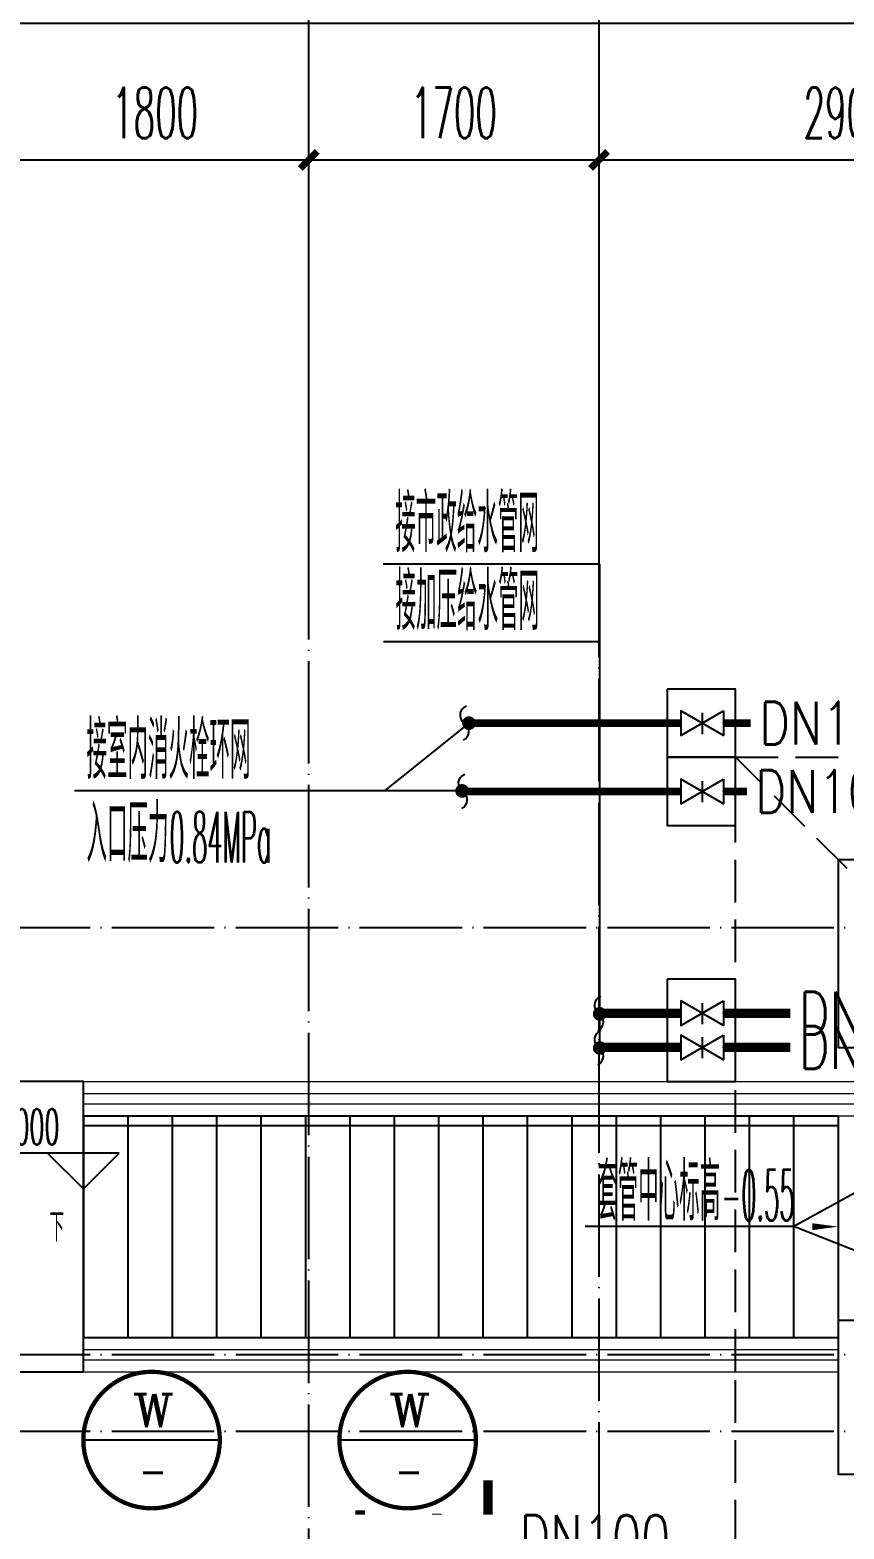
# Model space of a CAD drawing. Extents: x 27938 to 1507990, y 110129 to 923079.
# Drawn here: x 857784 to 862552, y 684636 to 693418 of the extents above; entities that cross this region are included whole.
import ezdxf
from ezdxf.enums import TextEntityAlignment as Align

# ---------------------------------------------------------------- set-up
doc = ezdxf.new("R2010")
doc.units = 0
doc.header["$LTSCALE"] = 1000
doc.header["$MEASUREMENT"] = 0
doc.linetypes.add('DASH', pattern=[0.35, 0.25, -0.1])
doc.linetypes.add('DOTE', pattern=[2.42, 2, -0.2, 0.02, -0.2])
for name, color, linetype in [('AXIS', 3, 'Continuous'), ('DIM_ELEV', 3, 'Continuous'), ('DIM_SYMB', 3, 'Continuous'), ('DIM_不分区给水', 3, 'Continuous'), ('DIM_污水', 2, 'Continuous'), ('DOTE', 1, 'Continuous'), ('EQUIP_不分区消火栓', 7, 'Continuous'), ('EQUIP_给水', 7, 'Continuous'), ('PIPE-不分区消火栓', 1, 'TG_X'), ('PIPE-污水', 2, 'W'), ('PIPE-给水', 3, 'J1'), ('PIPE-给水中', 72, 'J2'), ('PIPE-餐饮排水', 41, 'P'), ('STAIR', 2, 'Continuous'), ('TEXT_不分区消火栓', 7, 'Continuous'), ('TEXT_给水', 7, 'Continuous'), ('TEXT_雨水', 7, 'Continuous'), ('TWT_LEAD', 3, 'Continuous'), ('VALVE_给水', 7, 'Continuous'), ('卫生间', 6, 'Continuous'), ('看线', 251, 'Continuous')]:
    doc.layers.add(name, color=color, linetype=linetype)
doc.layers.add('平面-栏杆', color=135, linetype='Continuous', lineweight=15)
doc.layers.add('平面-看线', color=45, linetype='Continuous', lineweight=15)
doc.styles.add('_TCH_DIM', font='SIMPLEX.shx', dxfattribs={"width": 0.7, "bigfont": 'GBCBIG.shx'})
doc.styles.add('_TCH_DIM_T3', font='SIMPLEX.shx', dxfattribs={"width": 0.494118, "bigfont": 'GBCBIG.shx'})
doc.styles.add('_TWT_CIRCLE', font='COMPLEX', dxfattribs={"width": 1.1, "height": 3.5, "bigfont": 'HZTXT'})
doc.styles.add('_TWT_PIPEDN', font='SIMPLEX', dxfattribs={"width": 0.8, "height": 3.5, "bigfont": 'HZTXT'})
doc.styles.get("Standard").update_dxf_attribs({"font": 'gbenor.shx', "bigfont": 'gbcbig.shx'})
doc.styles.add('TG_LINETYPE', font='SIMPLEX', dxfattribs={"width": 0.8, "height": 3, "bigfont": 'HZTXT'})
doc.linetypes.add('J1', pattern='A,3,-0.2,["J1",Standard,S=0.25,R=0,X=-0.1,Y=-0.115],-0.35', length=3.55)
doc.linetypes.add('J2', pattern='A,3,-0.2,["J2",Standard,S=0.25,R=0,X=-0.1,Y=-0.115],-0.35', length=3.55)
doc.linetypes.add('P', pattern='A,3,-0.2,["P",Standard,S=0.25,R=0,X=-0.1,Y=-0.115],-0.2', length=3.4)
doc.linetypes.add('TG_X', pattern='A,2,-0.229,["X",TG_LINETYPE,S=0.1,R=0,X=-0.229,Y=-0.15],0', length=2.229)
doc.linetypes.add('W', pattern='A,3,-0.2,["W",Standard,S=0.25,R=0,X=-0.1,Y=-0.115],-0.2', length=3.4)
doc.dimstyles.new('_TCH_ARCH&&100', dxfattribs={"dimtxt": 297.5, "dimasz": 100, "dimexe": 250, "dimexo": 300, "dimgap": 126.25, "dimtad": 1, "dimdec": 0, "dimzin": 0, "dimdsep": 46, "dimtxsty": '_TCH_DIM_T3', "dimblk": 'ARCHTICK', "dimcen": 0.09, "dimclrt": 4, "dimazin": 2, "dimtfac": 1, "dimtdec": 0, "dimtix": 1, "dimtmove": 2, "dimatfit": 3, "dimfxl": 100, "dimtolj": 1, "dimtzin": 0, "dimarcsym": 0})

# ---------------------------------------------------------------- blocks, each defined once
blk = doc.blocks.new('A$C148B7D8E')
at = {"layer": '卫生间', "color": 159, "linetype": 'DASH', "true_color": 0x22346e}
blk.add_line((15200, 14500), (16100, 15400), dxfattribs=at)
for points in [[(16100, 13500), (16100, 15400), (14400.2, 15400)], [(25100, 9000), (24300, 9000), (24300, 10000), (17900, 10000), (17900, 10800), (16100, 10800), (16100, 11800)]]:
    blk.add_lwpolyline(points, dxfattribs=at)
blk = doc.blocks.new('A$C62CD4B6E')
at = {"layer": 'DIM_ELEV', "color": 8}
for p, q in [((15690, -1018.5), (14759.1, -1018.5)), ((15480, -1228.5), (15270, -1018.5)), ((15480, -1228.5), (15690, -1018.5))]:
    blk.add_line(p, q, dxfattribs=at)
at = {"layer": 'DIM_SYMB', "color": 8}
blk.add_lwpolyline([(15380.6, -1450, 0, 0, 0), (19900, -1450, 0, 40, 0), (19750, -1450, 0, 0, 0)], format="xyseb", dxfattribs=at)
at = {"layer": 'STAIR', "color": 8}
for p, q in [((15480, -800), (19900, -800)), ((15480, -800), (15480, -2100)), ((19900, -860), (15480, -860)), ((15740, -800), (15740, -2100)), ((16000, -800), (16000, -2100)), ((16260, -800), (16260, -2100)), ((16520, -800), (16520, -2100)), ((16780, -800), (16780, -2100)), ((17040, -800), (17040, -2100)), ((17300, -800), (17300, -2100)), ((17560, -800), (17560, -2100)), ((17820, -800), (17820, -2100)), ((18080, -800), (18080, -2100)), ((18340, -800), (18340, -2100)), ((18600, -800), (18600, -2100)), ((18860, -800), (18860, -2100)), ((19120, -800), (19120, -2100)), ((19380, -800), (19380, -2100)), ((19640, -800), (19640, -2100)), ((19900, -800), (19900, -2100)), ((15480, -2100), (19900, -2100))]:
    blk.add_line(p, q, dxfattribs=at)
blk.add_lwpolyline([(15480, -600), (13980, -600), (13980, -2300), (15480, -2300)], close=True, dxfattribs=at)
at = {"layer": '平面-栏杆', "color": 8}
for p, q in [((15480, -670), (20100, -670)), ((15480, -730), (20100, -730)), ((15480, -2170), (19900, -2170)), ((15480, -2230), (19900, -2230))]:
    blk.add_line(p, q, dxfattribs=at)
at = {"layer": '平面-看线', "color": 8}
for p, q in [((15480, -600), (20100, -600)), ((15480, -800), (15480, -600)), ((15480, -800), (20100, -800)), ((15480, -2100), (19900, -2100)), ((15480, -2300), (15480, -2100)), ((15480, -2300), (19900, -2300))]:
    blk.add_line(p, q, dxfattribs=at)
at = {"layer": 'DIM_ELEV', "color": 7, "style": '_TCH_DIM', "width": 0.494118}
blk.add_text('%%P0.000', height=208.25, dxfattribs=at).set_placement((14845.9, -969.5))
at = {"layer": 'DIM_SYMB', "color": 7, "style": '_TCH_DIM', "width": 0.7}
blk.add_text('下', height=168.8, dxfattribs=at).set_placement((15281.6, -1537.5))
blk = doc.blocks.new('_ArchTick')
at = {"color": 0, "linetype": 'ByBlock', "const_width": 0.4}
blk.add_lwpolyline([(-0.5, -0.5), (0.5, 0.5)], dxfattribs=at)
blk = doc.blocks.new('*D942')
at = {"layer": 'AXIS', "color": 0, "lineweight": -2}
for p, q in [((861116.6, 690457.2), (861116.6, 692907.2)), ((864016.6, 690457.2), (864016.6, 692907.2)), ((861116.6, 692657.2), (864016.6, 692657.2))]:
    blk.add_line(p, q, dxfattribs=at)
at = {"layer": 'Defpoints', "color": 0}
for p in [(864016.6, 692657.2), (861116.6, 690157.2), (864016.6, 690157.2)]:
    blk.add_point(p, dxfattribs=at)
at = {"layer": 'AXIS', "color": 0, "lineweight": -2, "xscale": 100, "yscale": 100, "zscale": 100, "rotation": 180}
blk.add_blockref('_ArchTick', (861116.6, 692657.2), dxfattribs=at)
at = {"layer": 'AXIS', "color": 0, "lineweight": -2, "xscale": 100, "yscale": 100, "zscale": 100}
blk.add_blockref('_ArchTick', (864016.6, 692657.2), dxfattribs=at)
at = {"layer": 'AXIS', "color": 4, "insert": (862566.6, 692932.2), "char_height": 297.5, "attachment_point": 5, "style": '_TCH_DIM_T3'}
blk.add_mtext('\\A1;2900', dxfattribs=at)
blk = doc.blocks.new('*D943')
at = {"layer": 'AXIS', "color": 0, "lineweight": -2}
for p, q in [((859416.6, 690457.2), (859416.6, 692907.2)), ((861116.6, 690457.2), (861116.6, 692907.2)), ((859416.6, 692657.2), (861116.6, 692657.2))]:
    blk.add_line(p, q, dxfattribs=at)
at = {"layer": 'Defpoints', "color": 0}
for p in [(861116.6, 692657.2), (859416.6, 690157.2), (861116.6, 690157.2)]:
    blk.add_point(p, dxfattribs=at)
at = {"layer": 'AXIS', "color": 0, "lineweight": -2, "xscale": 100, "yscale": 100, "zscale": 100, "rotation": 180}
blk.add_blockref('_ArchTick', (859416.6, 692657.2), dxfattribs=at)
at = {"layer": 'AXIS', "color": 0, "lineweight": -2, "xscale": 100, "yscale": 100, "zscale": 100}
blk.add_blockref('_ArchTick', (861116.6, 692657.2), dxfattribs=at)
at = {"layer": 'AXIS', "color": 4, "insert": (860266.6, 692932.2), "char_height": 297.5, "attachment_point": 5, "style": '_TCH_DIM_T3'}
blk.add_mtext('\\A1;1700', dxfattribs=at)
blk = doc.blocks.new('*D944')
at = {"layer": 'AXIS', "color": 0, "lineweight": -2}
for p, q in [((857616.6, 690457.2), (857616.6, 692907.2)), ((859416.6, 690457.2), (859416.6, 692907.2)), ((857616.6, 692657.2), (859416.6, 692657.2))]:
    blk.add_line(p, q, dxfattribs=at)
at = {"layer": 'Defpoints', "color": 0}
for p in [(859416.6, 692657.2), (857616.6, 690157.2), (859416.6, 690157.2)]:
    blk.add_point(p, dxfattribs=at)
at = {"layer": 'AXIS', "color": 0, "lineweight": -2, "xscale": 100, "yscale": 100, "zscale": 100, "rotation": 180}
blk.add_blockref('_ArchTick', (857616.6, 692657.2), dxfattribs=at)
at = {"layer": 'AXIS', "color": 0, "lineweight": -2, "xscale": 100, "yscale": 100, "zscale": 100}
blk.add_blockref('_ArchTick', (859416.6, 692657.2), dxfattribs=at)
at = {"layer": 'AXIS', "color": 4, "insert": (858516.6, 692932.2), "char_height": 297.5, "attachment_point": 5, "style": '_TCH_DIM_T3'}
blk.add_mtext('\\A1;1800', dxfattribs=at)
blk = doc.blocks.new('*D959')
at = {"layer": 'AXIS', "color": 0, "lineweight": -2}
for p, q in [((827816.6, 690457.2), (827816.6, 693707.2)), ((878016.6, 690457.2), (878016.6, 693707.2)), ((827816.6, 693457.2), (878016.6, 693457.2))]:
    blk.add_line(p, q, dxfattribs=at)
at = {"layer": 'Defpoints', "color": 0}
for p in [(878016.6, 693457.2), (827816.6, 690157.2), (878016.6, 690157.2)]:
    blk.add_point(p, dxfattribs=at)
at = {"layer": 'AXIS', "color": 0, "lineweight": -2, "xscale": 100, "yscale": 100, "zscale": 100, "rotation": 180}
blk.add_blockref('_ArchTick', (827816.6, 693457.2), dxfattribs=at)
at = {"layer": 'AXIS', "color": 0, "lineweight": -2, "xscale": 100, "yscale": 100, "zscale": 100}
blk.add_blockref('_ArchTick', (878016.6, 693457.2), dxfattribs=at)
at = {"layer": 'AXIS', "color": 4, "insert": (852916.6, 693732.2), "char_height": 297.5, "attachment_point": 5, "style": '_TCH_DIM_T3'}
blk.add_mtext('\\A1;50200', dxfattribs=at)
blk = doc.blocks.new('$VALVE$00000296')
for points in [[(-125, 72.2), (-125, -72.2), (125, 72.2), (125, -72.2), (-125, 72.2)], [(0, 60.2), (0, -63.6)]]:
    blk.add_lwpolyline(points)
for p in [(-125, 0), (125, 0)]:
    blk.add_point(p)
blk = doc.blocks.new('$TwtSys$00000132')
at = {"elevation": 0}
blk.add_lwpolyline([(6.9, -100.6, -0.575183), (0.2, 0, 0.604745), (-10.9, 100.6, 16.924828)], format="xyb", dxfattribs=at)

msp = doc.modelspace()

# ---------------------------------------------------------------- linework, layer by layer
at = {"ltscale": 0.5}
for points in [[(861516.6, 689557.2), (861516.6, 689157.2), (861916.6, 689157.2), (861916.6, 689557.2)], [(861516.6, 689157.2), (861516.6, 688757.2), (861916.6, 688757.2), (861916.6, 689157.2)], [(861516.6, 687857.2), (861516.6, 687257.2), (861916.6, 687257.2), (861916.6, 687857.2)]]:
    msp.add_lwpolyline(points, close=True, dxfattribs=at)
at = {"layer": 'AXIS', "color": 8}
for p, q in [((859416.6, 690157.2), (859416.6, 694157.2)), ((861116.6, 690157.2), (861116.6, 694157.2))]:
    msp.add_line(p, q, dxfattribs=at)
at = {"layer": 'DIM_不分区给水'}
for p, q in [((861120.5, 690289.1), (859853.2, 690289.1)), ((861120.5, 687654), (861120.5, 690289.1)), ((861120.5, 689832.7), (859855.1, 689832.7)), ((861120.5, 687454), (861120.5, 689832.7)), ((860354.8, 689357.2), (859861, 688960.2)), ((859861, 688960.2), (858044.5, 688960.2)), ((860314.8, 688960.2), (859861, 688960.2))]:
    msp.add_line(p, q, dxfattribs=at)
at = {"layer": 'DIM_不分区给水', "const_width": 40}
for points in [[(860370.4, 689369.7, 1), (860339.2, 689344.6, 1)], [(860334.8, 688960.2, 1), (860294.8, 688960.2, 1)], [(861120.5, 687634, 1), (861120.5, 687674, 1)], [(861120.5, 687434, 1), (861120.5, 687474, 1)]]:
    msp.add_lwpolyline(points, format="xyb", close=True, dxfattribs=at)
at = {"layer": 'DIM_污水'}
for p, q in [((858895.9, 685157.2), (858095.9, 685157.2)), ((860395.9, 685157.2), (859595.9, 685157.2))]:
    msp.add_line(p, q, dxfattribs=at)
at = {"layer": 'DIM_污水', "const_width": 25}
for points in [[(858895.9, 685157.2, 1), (858095.9, 685157.2, 1)], [(860395.9, 685157.2, 1), (859595.9, 685157.2, 1)]]:
    msp.add_lwpolyline(points, format="xyb", close=True, dxfattribs=at)
at = {"layer": 'DOTE', "color": 169, "linetype": 'DOTE', "ltscale": 0.3}
for p, q in [((859416.6, 678957.2), (859416.6, 690157.2)), ((861116.6, 681757.2), (861116.6, 690157.2)), ((879916.6, 688157.2), (825916.6, 688157.2)), ((879916.6, 685657.2), (825916.6, 685657.2)), ((879916.6, 685207.2), (825916.6, 685207.2))]:
    msp.add_line(p, q, dxfattribs=at)
at = {"layer": 'PIPE-不分区消火栓', "ltscale": 0.5, "const_width": 45}
for points in [[(861594.9, 689357.2), (860329.4, 689357.2)], [(862005, 689357.2), (861844.9, 689357.2)], [(861594.9, 688957.2), (860319.2, 688957.2)], [(861982.7, 688957.2), (861844.9, 688957.2)]]:
    msp.add_lwpolyline(points, dxfattribs=at)
at = {"layer": 'PIPE-污水', "ltscale": 0.5, "const_width": 55}
msp.add_lwpolyline([(859717.6, 684719.7), (859717.6, 684745)], dxfattribs=at)
at = {"layer": 'PIPE-给水', "ltscale": 0.5, "const_width": 55}
for points in [[(861594.9, 687657.2), (861116.6, 687657.2)], [(862237.1, 687657.2), (861844.9, 687657.2)]]:
    msp.add_lwpolyline(points, dxfattribs=at)
at = {"layer": 'PIPE-给水中', "ltscale": 0.5, "const_width": 55}
for points in [[(861594.9, 687457.2), (861116.6, 687457.2)], [(862237.1, 687457.2), (861844.9, 687457.2)]]:
    msp.add_lwpolyline(points, dxfattribs=at)
at = {"layer": 'PIPE-餐饮排水', "ltscale": 0.5, "const_width": 55}
for points in [[(860466.6, 684719.7), (860466.6, 684920.2)], [(860166.6, 684719.7), (860166.6, 684726.7)]]:
    msp.add_lwpolyline(points, dxfattribs=at)
at = {"layer": 'TWT_LEAD'}
for p, q in [((863629.1, 687162), (862256.8, 686407.4)), ((862256.8, 686407.4), (861036, 686407.4)), ((863616.6, 685871.5), (862256.8, 686407.4))]:
    msp.add_line(p, q, dxfattribs=at)
at = {"layer": '卫生间', "color": 8, "linetype": 'DASH'}
msp.add_line((861916.6, 685557.2), (861916.6, 687257.2), dxfattribs=at)
at = {"layer": '看线', "color": 8}
msp.add_lwpolyline([(863616.8, 688257.2), (863616.8, 688557.2), (862516.8, 688557.2), (862516.8, 687457.2), (862716.6, 687457.2), (862716.6, 685857.2), (862516.6, 685857.2), (862516.6, 684957.2), (863116.6, 684957.2)], dxfattribs=at)

# ---------------------------------------------------------------- block references
at = {"color": 8, "xscale": -1}
msp.add_blockref('A$C148B7D8E', (878016.6, 673757.2), dxfattribs=at)
at = {"ltscale": 0.5}
msp.add_blockref('A$C62CD4B6E', (842616.6, 687857.2), dxfattribs=at)
at = {"layer": 'EQUIP_不分区消火栓', "yscale": -1}
for p, rotation in [((860329.4, 689357.2), 179.9999999942703), ((860319.2, 688957.2), 180), ((860319.2, 688957.2), 179.9999999942703)]:
    msp.add_blockref('$TwtSys$00000132', p, dxfattribs=dict(at, rotation=rotation))
at = {"layer": 'EQUIP_给水', "yscale": -1}
for p, rotation in [((861116.6, 687657.2), 180.0000000001814), ((861116.6, 687457.2), 179.9999999999858)]:
    msp.add_blockref('$TwtSys$00000132', p, dxfattribs=dict(at, rotation=rotation))
at = {"layer": 'VALVE_给水', "yscale": -1}
for p, rotation in [((861719.9, 689357.2), 179.9999999942703), ((861719.9, 688957.2), 180), ((861719.9, 687657.2), 180.0000000001814), ((861719.9, 687457.2), 179.9999999999858)]:
    msp.add_blockref('$VALVE$00000296', p, dxfattribs=dict(at, rotation=rotation))

# ---------------------------------------------------------------- texts
at = {"layer": 'DIM_不分区给水', "color": 7, "style": '_TCH_DIM_T3'}
for s, height, width, p in [('接市政给水管网', 337.59, 0.494118, (859923.2, 690359.1)), ('接加压给水管网', 337.59, 0.494118, (859925.1, 689902.7)), ('接室内消火栓环网', 337.59, 0.494118, (858114.5, 689030.2)), ('入口压力', 337.59, 0.494118, (858114.5, 688540.2)), ('0.84MPa', 297.5, 0.348789, (858600.2, 688540.2))]:
    msp.add_text(s, height=height, dxfattribs=dict(at, width=width)).set_placement(p)
at = {"layer": 'DIM_污水', "color": 7, "style": '_TWT_CIRCLE'}
for s, height, width, p, p2 in [('W', 193.3, 1.1, (858384.5, 685233.5), (858629.5, 685233.5)), ('W', 193.3, 1.1, (859884.5, 685233.5), (860129.5, 685233.5)), ('-', 207, 0.855556, (858420, 684875.9), (858586.9, 684875.9)), ('-', 207, 0.855556, (859920, 684875.9), (860086.9, 684875.9))]:
    msp.add_text(s, height=height, dxfattribs=dict(at, width=width)).set_placement(p, p2, align=Align.FIT)
at = {"layer": 'TEXT_不分区消火栓', "style": '_TWT_PIPEDN', "width": 0.8}
for p in [(862055, 689232.2), (862032.7, 688832.2)]:
    msp.add_text('DN100', height=250, dxfattribs=at).set_placement(p)
at = {"layer": 'TEXT_给水', "style": '_TWT_PIPEDN', "width": 0.8}
for s, p in [('DN50', (862287.1, 687532.2)), ('DN65', (862287.1, 687332.2))]:
    msp.add_text(s, height=250, dxfattribs=at).set_placement(p)
at = {"layer": 'TEXT_雨水', "style": '_TWT_PIPEDN', "width": 0.8}
msp.add_text('DN100', height=250, dxfattribs=at).set_placement((860651.7, 684467.2))
at = {"layer": 'TWT_LEAD', "color": 7, "style": '_TCH_DIM_T3'}
for s, height, width, p in [('套管中心标高', 337.59, 0.494118, (861106, 686442.4)), ('-0.55', 297.5, 0.348789, (861834.6, 686442.4))]:
    msp.add_text(s, height=height, dxfattribs=dict(at, width=width)).set_placement(p)

# ---------------------------------------------------------------- dimensions: what is measured, and where the dimension line sits
at = {"layer": 'AXIS', "color": 8}
for p1, p2, distance, picture, middle in [((827816.6, 690157.2), (878016.6, 690157.2), 3300, '*D959', (852916.6, 693732.2)), ((857616.6, 690157.2), (859416.6, 690157.2), 2500, '*D944', (858516.6, 692932.2)), ((859416.6, 690157.2), (861116.6, 690157.2), 2500, '*D943', (860266.6, 692932.2)), ((861116.6, 690157.2), (864016.6, 690157.2), 2500, '*D942', (862566.6, 692932.2))]:
    dim = msp.add_aligned_dim(p1=p1, p2=p2, distance=distance, dimstyle='_TCH_ARCH&&100', dxfattribs=at)
    dim.commit()
    dim.dimension.update_dxf_attribs({"geometry": picture, "text_midpoint": middle})

doc.saveas('drawing.dxf')
